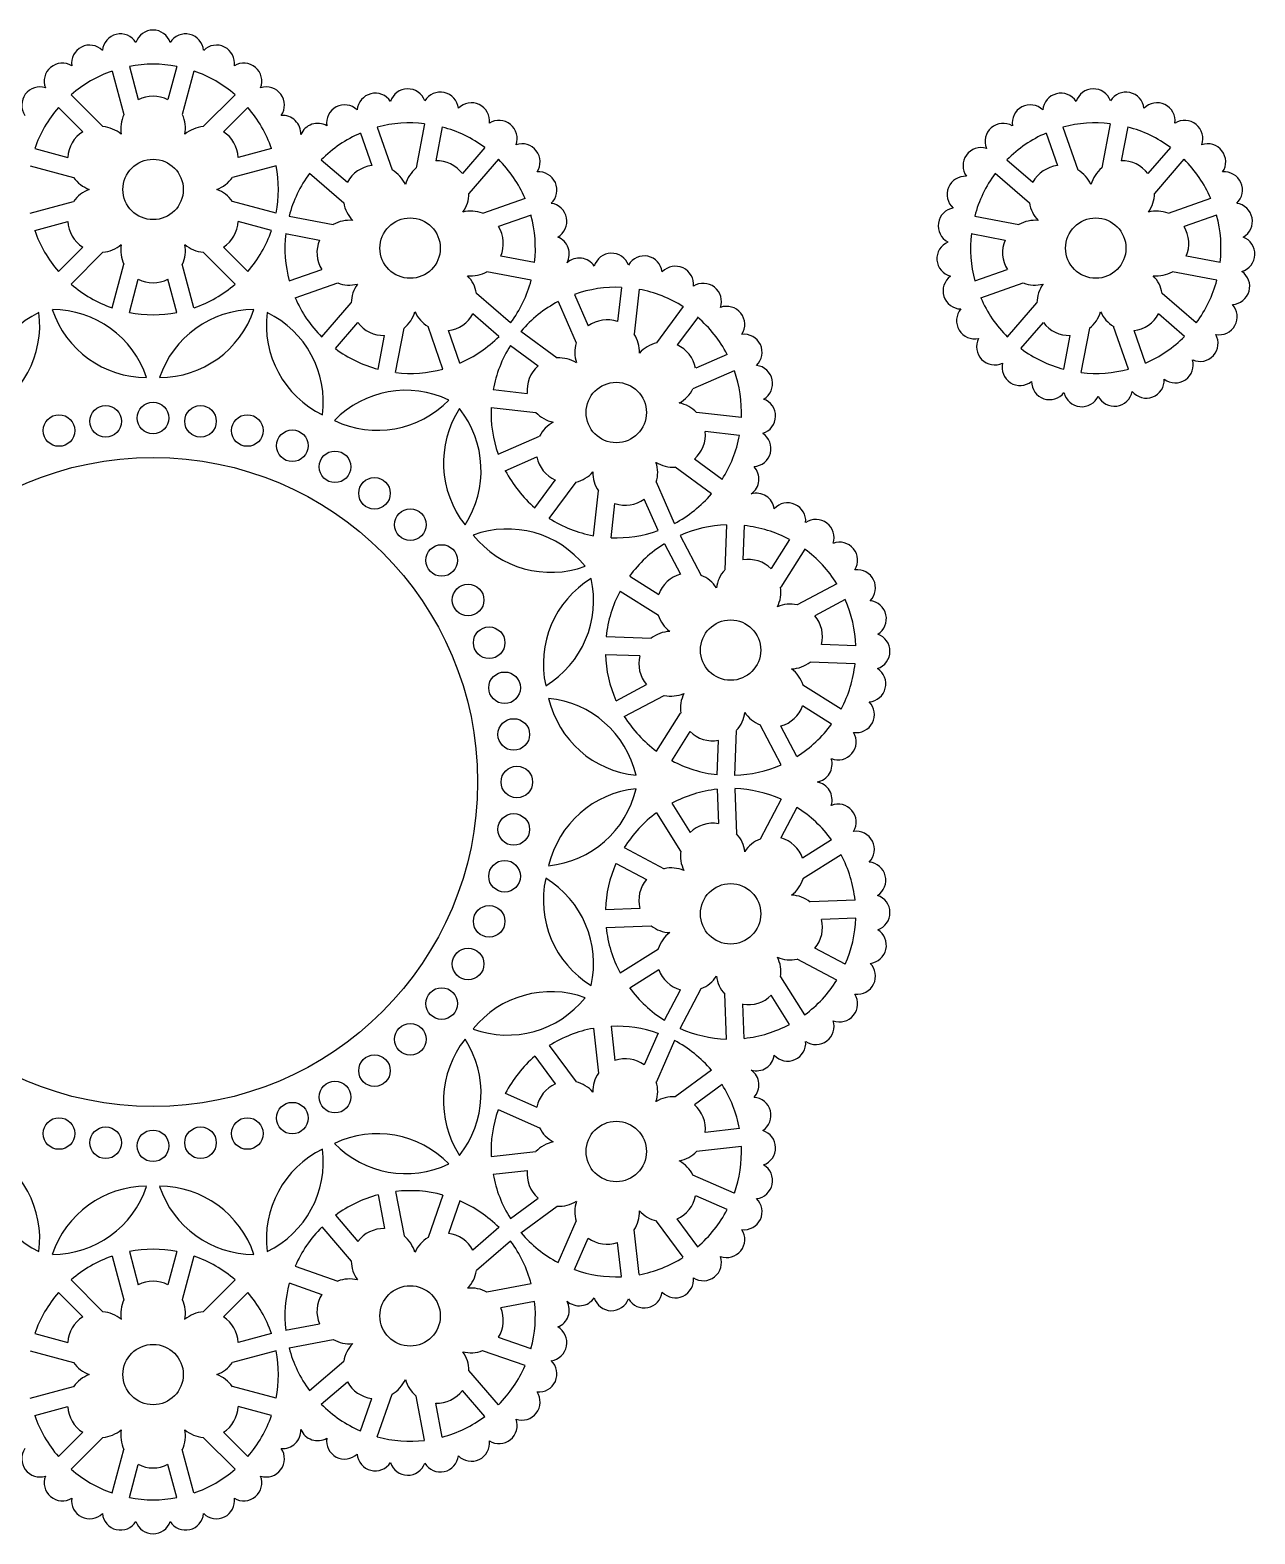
# Model space of a CAD drawing. Extents: x -256 to 210, y -63 to 251.
# Drawn here: x -199.8 to -87.5, y -22.9 to 115 of the extents above; entities that cross this region are included whole.
import ezdxf

# ---------------------------------------------------------------- set-up
doc = ezdxf.new("R2010")
doc.units = 0
doc.layers.get('0').update_dxf_attribs({"linetype": 'CONTINUOUS'})

msp = doc.modelspace()

# ---------------------------------------------------------------- linework, layer by layer
for p, q in [((-192.32, 111.25), (-191.25, 107.26)), ((-190.74, 111.68), (-189.92, 108.63)), ((-186.39, 111.68), (-187.2, 108.63)), ((-184.81, 111.25), (-185.88, 107.26)), ((-196.09, 109.08), (-193.16, 106.15)), ((-181.04, 109.08), (-183.96, 106.15)), ((-197.25, 107.92), (-195.02, 105.69)), ((-179.88, 107.92), (-182.11, 105.69)), ((-163.65, 106.42), (-164.42, 102.36)), ((-100.76, 106.42), (-101.53, 102.36)), ((-169.54, 105.56), (-168.5, 102.58)), ((-167.99, 106.1), (-166.63, 102.19)), ((-162.05, 106.12), (-162.63, 103.02)), ((-106.64, 105.56), (-105.6, 102.58)), ((-105.1, 106.1), (-103.73, 102.19)), ((-99.15, 106.12), (-99.74, 103.02)), ((-199.42, 104.15), (-196.38, 103.33)), ((-177.7, 104.15), (-180.75, 103.33)), ((-158.13, 104.23), (-160.18, 101.84)), ((-95.23, 104.23), (-97.29, 101.84)), ((-199.85, 102.57), (-195.85, 101.5)), ((-177.28, 102.57), (-181.28, 101.5)), ((-173.13, 103.11), (-170.74, 101.05)), ((-156.88, 103.16), (-159.58, 100.03)), ((-110.24, 103.11), (-107.85, 101.05)), ((-93.99, 103.16), (-96.69, 100.03)), ((-174.2, 101.87), (-171.07, 99.17)), ((-111.31, 101.87), (-108.17, 99.17)), ((-154.43, 99.57), (-158.34, 98.2)), ((-91.54, 99.57), (-95.44, 98.2)), ((-199.85, 98.22), (-195.85, 99.29)), ((-177.28, 98.22), (-181.28, 99.29)), ((-176.09, 97.95), (-172.03, 97.18)), ((-153.89, 98.02), (-156.87, 96.98)), ((-113.19, 97.95), (-109.13, 97.18)), ((-91, 98.02), (-93.97, 96.98)), ((-199.42, 96.63), (-196.38, 97.45)), ((-177.7, 96.63), (-180.75, 97.45)), ((-176.4, 96.34), (-173.3, 95.75)), ((-113.5, 96.34), (-110.4, 95.75)), ((-197.25, 92.87), (-195.02, 95.1)), ((-196.09, 91.71), (-193.16, 94.63)), ((-181.04, 91.71), (-183.96, 94.63)), ((-179.88, 92.87), (-182.11, 95.1)), ((-153.57, 93.68), (-156.67, 94.27)), ((-90.67, 93.68), (-93.77, 94.27)), ((-192.32, 89.53), (-191.25, 93.53)), ((-184.81, 89.53), (-185.88, 93.53)), ((-176.07, 92), (-173.09, 93.04)), ((-153.87, 92.07), (-157.94, 92.84)), ((-113.17, 92), (-110.2, 93.04)), ((-90.98, 92.07), (-95.04, 92.84)), ((-190.74, 89.11), (-189.92, 92.16)), ((-186.39, 89.11), (-187.2, 92.16)), ((-175.53, 90.45), (-171.62, 91.82)), ((-145.6, 91.41), (-145.95, 88.28)), ((-143.97, 91.23), (-144.44, 87.12)), ((-112.63, 90.45), (-108.73, 91.82)), ((-173.08, 86.86), (-170.38, 89.99)), ((-155.76, 88.15), (-158.89, 90.85)), ((-151.4, 90.11), (-149.75, 86.32)), ((-149.9, 90.76), (-148.64, 87.87)), ((-110.18, 86.86), (-107.48, 89.99)), ((-92.86, 88.15), (-96, 90.85)), ((-156.83, 86.91), (-159.22, 88.97)), ((-139.92, 89.64), (-142.38, 86.31)), ((-138.6, 88.66), (-140.48, 86.13)), ((-93.93, 86.91), (-96.32, 88.97)), ((-171.84, 85.79), (-169.78, 88.18)), ((-167.92, 83.9), (-167.33, 87)), ((-166.31, 83.6), (-165.54, 87.66)), ((-161.97, 83.92), (-163.33, 87.82)), ((-160.42, 84.46), (-161.46, 87.44)), ((-154.81, 87.39), (-151.48, 84.94)), ((-108.94, 85.79), (-106.88, 88.18)), ((-105.02, 83.9), (-104.43, 87)), ((-103.41, 83.6), (-102.64, 87.66)), ((-99.07, 83.92), (-100.44, 87.82)), ((-97.53, 84.46), (-98.57, 87.44)), ((-155.78, 86.08), (-153.24, 84.2)), ((-135.89, 85.26), (-138.78, 84)), ((-135.24, 83.76), (-139.03, 82.11)), ((-157.37, 82.03), (-154.23, 81.67)), ((-157.55, 80.4), (-153.44, 79.93)), ((-134.59, 79.46), (-138.7, 79.92)), ((-156.9, 76.1), (-153.11, 77.75)), ((-134.77, 77.83), (-137.91, 78.18)), ((-156.25, 74.59), (-153.36, 75.86)), ((-137.33, 72.46), (-140.66, 74.92)), ((-136.36, 73.78), (-138.9, 75.65)), ((-153.54, 71.19), (-151.66, 73.73)), ((-152.22, 70.22), (-149.76, 73.55)), ((-140.74, 69.75), (-142.39, 73.54)), ((-148.17, 68.63), (-147.7, 72.74)), ((-142.24, 69.1), (-143.5, 71.99)), ((-146.54, 68.45), (-146.19, 71.58)), ((-135.96, 69.62), (-136.12, 65.49)), ((-134.33, 69.56), (-134.45, 66.41)), ((-141.65, 67.89), (-140.18, 65.1)), ((-140.21, 68.65), (-138.27, 64.99)), ((-130.17, 68.28), (-131.85, 65.61)), ((-128.78, 67.41), (-130.98, 63.9)), ((-144.84, 64.93), (-142.17, 63.25)), ((-145.72, 63.54), (-142.21, 61.34)), ((-125.82, 64.22), (-129.48, 62.28)), ((-125.06, 62.77), (-127.85, 61.29)), ((-147, 59.38), (-142.86, 59.23)), ((-124.09, 58.53), (-127.24, 58.64)), ((-147.06, 57.75), (-143.91, 57.63)), ((-124.15, 56.89), (-128.29, 57.04)), ((-146.09, 53.5), (-143.3, 54.98)), ((-145.33, 52.06), (-141.67, 53.99)), ((-125.43, 52.73), (-128.94, 54.93)), ((-126.31, 51.34), (-128.98, 53.02)), ((-142.37, 48.87), (-140.17, 52.37)), ((-130.94, 47.62), (-132.88, 51.28)), ((-129.5, 48.38), (-130.97, 51.17)), ((-140.98, 47.99), (-139.3, 50.67)), ((-136.82, 46.71), (-136.7, 49.86)), ((-135.19, 46.65), (-135.03, 50.78)), ((-136.82, 45.37), (-136.7, 42.22)), ((-135.19, 45.43), (-135.03, 41.3)), ((-130.94, 44.46), (-132.88, 40.81)), ((-142.37, 43.22), (-140.17, 39.71)), ((-140.98, 44.09), (-139.3, 41.42)), ((-129.5, 43.7), (-130.97, 40.91)), ((-145.33, 40.03), (-141.67, 38.09)), ((-126.31, 40.74), (-128.98, 39.06)), ((-125.43, 39.35), (-128.94, 37.15)), ((-146.09, 38.58), (-143.3, 37.11)), ((-124.15, 35.19), (-128.29, 35.04)), ((-147.06, 34.34), (-143.91, 34.46)), ((-124.09, 33.56), (-127.24, 33.44)), ((-147, 32.7), (-142.86, 32.86)), ((-145.72, 28.54), (-142.21, 30.74)), ((-125.06, 29.32), (-127.85, 30.79)), ((-125.82, 27.87), (-129.48, 29.8)), ((-144.84, 27.16), (-142.17, 28.83)), ((-128.78, 24.68), (-130.98, 28.18)), ((-141.65, 24.2), (-140.18, 26.99)), ((-140.21, 23.43), (-138.27, 27.09)), ((-135.96, 22.46), (-136.12, 26.6)), ((-130.17, 23.81), (-131.85, 26.48)), ((-134.33, 22.52), (-134.45, 25.68)), ((-148.17, 23.45), (-147.7, 19.34)), ((-146.54, 23.64), (-146.19, 20.5)), ((-142.24, 22.99), (-143.5, 20.1)), ((-140.74, 22.33), (-142.39, 18.54)), ((-153.54, 20.89), (-151.66, 18.35)), ((-152.22, 21.86), (-149.76, 18.53)), ((-137.33, 19.62), (-140.66, 17.16)), ((-136.36, 18.3), (-138.9, 16.43)), ((-156.25, 17.49), (-153.36, 16.23)), ((-156.9, 15.99), (-153.11, 14.33)), ((-134.77, 14.25), (-137.91, 13.9)), ((-134.59, 12.62), (-138.7, 12.16)), ((-157.55, 11.69), (-153.44, 12.15)), ((-157.37, 10.06), (-154.23, 10.41)), ((-135.24, 8.32), (-139.03, 9.98)), ((-166.31, 8.49), (-165.54, 4.42)), ((-167.92, 8.18), (-167.33, 5.08)), ((-161.97, 8.16), (-163.33, 4.26)), ((-160.42, 7.62), (-161.46, 4.64)), ((-155.78, 6.01), (-153.24, 7.88)), ((-154.81, 4.69), (-151.48, 7.15)), ((-135.89, 6.82), (-138.78, 8.08)), ((-171.84, 6.3), (-169.78, 3.9)), ((-151.4, 1.98), (-149.75, 5.77)), ((-139.92, 2.45), (-142.38, 5.77)), ((-138.6, 3.42), (-140.48, 5.96)), ((-173.08, 5.23), (-170.38, 2.09)), ((-156.83, 5.17), (-159.22, 3.11)), ((-149.9, 1.32), (-148.64, 4.21)), ((-143.97, 0.86), (-144.44, 4.97)), ((-190.74, 2.97), (-189.92, -0.07)), ((-186.39, 2.97), (-187.2, -0.07)), ((-155.76, 3.93), (-158.89, 1.23)), ((-145.6, 0.67), (-145.95, 3.81)), ((-192.32, 2.55), (-191.25, -1.45)), ((-184.81, 2.55), (-185.88, -1.45)), ((-175.53, 1.63), (-171.62, 0.27)), ((-196.09, 0.37), (-193.16, -2.55)), ((-181.04, 0.37), (-183.96, -2.55)), ((-176.07, 0.09), (-173.09, -0.96)), ((-153.87, 0.01), (-157.94, -0.76)), ((-197.25, -0.78), (-195.02, -3.01)), ((-179.88, -0.78), (-182.11, -3.01)), ((-153.57, -1.6), (-156.67, -2.19)), ((-176.4, -4.25), (-173.3, -3.67)), ((-199.42, -4.55), (-196.38, -5.37)), ((-177.7, -4.55), (-180.75, -5.37)), ((-176.09, -5.86), (-172.03, -5.09)), ((-153.89, -5.94), (-156.87, -4.9)), ((-199.85, -6.13), (-195.85, -7.2)), ((-177.28, -6.13), (-181.28, -7.2)), ((-154.43, -7.49), (-158.34, -6.12)), ((-174.2, -9.78), (-171.07, -7.08)), ((-156.88, -11.08), (-159.58, -7.94)), ((-199.85, -10.48), (-195.85, -9.41)), ((-177.28, -10.48), (-181.28, -9.41)), ((-173.13, -11.02), (-170.74, -8.97)), ((-169.54, -13.47), (-168.5, -10.5)), ((-167.99, -14.02), (-166.63, -10.11)), ((-163.65, -14.34), (-164.42, -10.28)), ((-162.05, -14.04), (-162.63, -10.94)), ((-158.13, -12.15), (-160.18, -9.76)), ((-199.42, -12.07), (-196.38, -11.25)), ((-177.7, -12.07), (-180.75, -11.25)), ((-197.25, -15.83), (-195.02, -13.6)), ((-179.88, -15.83), (-182.11, -13.6)), ((-196.09, -16.99), (-193.16, -14.07)), ((-192.32, -19.17), (-191.25, -15.17)), ((-184.81, -19.17), (-185.88, -15.17)), ((-181.04, -16.99), (-183.96, -14.07)), ((-190.74, -19.59), (-189.92, -16.55)), ((-186.39, -19.59), (-187.2, -16.55))]:
    msp.add_line(p, q)
for centre, radius in [((-188.56, 100.39), 2.77), ((-164.98, 95.01), 2.77), ((-102.08, 95.01), 2.77), ((-146.07, 79.93), 2.77), ((-192.92, 79.13), 1.45), ((-188.56, 79.42), 1.45), ((-184.21, 79.13), 1.45), ((-197.2, 78.28), 1.45), ((-179.92, 78.28), 1.45), ((-175.79, 76.88), 1.45), ((-171.88, 74.95), 1.45), ((-188.56, 46.04), 29.77), ((-168.25, 72.52), 1.45), ((-164.96, 69.64), 1.45), ((-162.08, 66.36), 1.45), ((-159.66, 62.73), 1.45), ((-135.58, 58.14), 2.77), ((-157.73, 58.81), 1.45), ((-156.32, 54.68), 1.45), ((-155.47, 50.4), 1.45), ((-155.19, 46.04), 1.45), ((-155.47, 41.69), 1.45), ((-156.32, 37.4), 1.45), ((-135.58, 33.95), 2.77), ((-157.73, 33.27), 1.45), ((-159.66, 29.35), 1.45), ((-162.08, 25.72), 1.45), ((-164.96, 22.44), 1.45), ((-168.25, 19.56), 1.45), ((-171.88, 17.14), 1.45), ((-175.79, 15.21), 1.45), ((-197.2, 13.8), 1.45), ((-179.92, 13.8), 1.45), ((-192.92, 12.95), 1.45), ((-188.56, 12.67), 1.45), ((-184.21, 12.95), 1.45), ((-146.07, 12.15), 2.77), ((-164.98, -2.93), 2.77), ((-188.56, -8.31), 2.77)]:
    msp.add_circle(centre, radius)
for centre, radius, start, end in [((-191.55, 113), 1.66, 31.9531, 174.7136), ((-188.56, 113.35), 1.66, 18.6197, 161.3803), ((-185.58, 113), 1.66, 5.2864, 148.0469), ((-194.38, 111.97), 1.66, 45.2864, 188.0469), ((-182.75, 111.97), 1.66, 351.9531, 134.7136), ((-196.89, 110.32), 1.66, 58.6197, 201.3803), ((-188.56, 100.39), 11.49, 79.087, 100.913), ((-180.24, 110.32), 1.66, 338.6197, 121.3803), ((-188.56, 100.39), 11.49, 109.087, 130.913), ((-188.56, 100.39), 11.49, 49.087, 70.913), ((-198.95, 108.13), 1.66, 71.9531, 214.7136), ((-178.17, 108.13), 1.66, 325.2864, 108.0469), ((-168.18, 107.56), 1.66, 32.9054, 175.666), ((-165.2, 107.96), 1.66, 19.5721, 162.3327), ((-162.2, 107.66), 1.66, 6.2388, 148.9993), ((-105.28, 107.56), 1.66, 32.9054, 175.666), ((-102.3, 107.96), 1.66, 19.5721, 162.3327), ((-99.31, 107.66), 1.66, 6.2388, 148.9993), ((-188.56, 100.39), 11.49, 139.087, 160.913), ((-188.56, 105.98), 2.97, 62.7932, 117.2068), ((-188.56, 100.39), 11.49, 19.087, 40.913), ((-170.99, 106.49), 1.66, 46.2388, 188.9993), ((-159.36, 106.68), 1.66, 352.9054, 135.666), ((-108.09, 106.49), 1.66, 46.2388, 188.9993), ((-96.46, 106.68), 1.66, 352.9054, 135.666), ((-188.56, 105.98), 2.97, 154.6856, 190.1797), ((-188.56, 105.98), 2.97, 349.8203, 25.3144), ((-176.67, 105.52), 1.66, 356.7863, 94.7136), ((-173.47, 104.79), 1.66, 59.5721, 157.4994), ((-164.98, 95.01), 11.49, 83.3728, 105.1987), ((-156.82, 105.07), 1.66, 339.5721, 122.3327), ((-110.58, 104.79), 1.66, 59.5721, 202.3327), ((-102.08, 95.01), 11.49, 83.3728, 105.1987), ((-93.92, 105.07), 1.66, 339.5721, 122.3327), ((-193.41, 103.19), 2.97, 122.7932, 177.2068), ((-193.41, 103.19), 2.97, 49.8203, 85.3144), ((-183.72, 103.19), 2.97, 94.6856, 130.1797), ((-183.72, 103.19), 2.97, 2.7932, 57.2068), ((-164.98, 95.01), 11.49, 113.3728, 135.1987), ((-164.98, 95.01), 11.49, 53.3728, 75.1987), ((-102.08, 95.01), 11.49, 113.3728, 135.1987), ((-102.08, 95.01), 11.49, 53.3728, 75.1987), ((-154.72, 102.92), 1.66, 326.2388, 108.9993), ((-112.6, 102.57), 1.66, 72.9054, 215.666), ((-91.82, 102.92), 1.66, 326.2388, 108.9993), ((-188.56, 100.39), 11.49, 349.087, 10.913), ((-168.13, 99.63), 2.97, 97.0789, 151.4925), ((-168.13, 99.63), 2.97, 24.1061, 59.6001), ((-162.55, 100.05), 2.97, 128.9713, 164.4654), ((-162.55, 100.05), 2.97, 37.0789, 91.4925), ((-164.98, 95.01), 11.49, 23.3728, 45.1987), ((-105.24, 99.63), 2.97, 97.0789, 151.4925), ((-105.24, 99.63), 2.97, 24.1061, 59.6001), ((-99.66, 100.05), 2.97, 128.9713, 164.4654), ((-99.66, 100.05), 2.97, 37.0789, 91.4925), ((-102.08, 95.01), 11.49, 23.3728, 45.1987), ((-193.41, 103.19), 2.97, 214.6856, 250.1797), ((-183.72, 103.19), 2.97, 289.8203, 325.3144), ((-164.98, 95.01), 11.49, 143.3728, 165.1987), ((-153.17, 100.34), 1.66, 312.9054, 95.666), ((-114.06, 99.94), 1.66, 86.2388, 228.9993), ((-102.08, 95.01), 11.49, 143.3728, 165.1987), ((-90.28, 100.34), 1.66, 312.9054, 95.666), ((-193.41, 97.6), 2.97, 109.8203, 145.3144), ((-183.72, 97.6), 2.97, 34.6856, 70.1797), ((-162.55, 100.05), 2.97, 324.1061, 359.6001), ((-99.66, 100.05), 2.97, 324.1061, 359.6001), ((-168.13, 99.63), 2.97, 188.9713, 224.4654), ((-159.4, 95.43), 2.97, 68.9713, 104.4654), ((-164.98, 95.01), 11.49, 353.3728, 15.1987), ((-152.26, 97.47), 1.66, 299.5721, 82.3327), ((-114.88, 97.05), 1.66, 99.5721, 242.3327), ((-105.24, 99.63), 2.97, 188.9713, 224.4654), ((-96.51, 95.43), 2.97, 68.9713, 104.4654), ((-102.08, 95.01), 11.49, 353.3728, 15.1987), ((-89.37, 97.47), 1.66, 299.5721, 82.3327), ((-188.56, 100.39), 11.49, 199.087, 220.913), ((-193.41, 97.6), 2.97, 182.7932, 237.2068), ((-183.72, 97.6), 2.97, 302.7932, 357.2068), ((-188.56, 100.39), 11.49, 319.087, 340.913), ((-170.56, 94.59), 2.97, 84.1061, 119.6001), ((-159.4, 95.43), 2.97, 337.0789, 31.4925), ((-107.66, 94.59), 2.97, 84.1061, 119.6001), ((-96.51, 95.43), 2.97, 337.0789, 31.4925), ((-193.41, 97.6), 2.97, 274.6856, 310.1797), ((-188.56, 94.8), 2.97, 169.8203, 205.3144), ((-188.56, 94.8), 2.97, 334.6856, 10.1797), ((-183.72, 97.6), 2.97, 229.8203, 265.3144), ((-164.98, 95.01), 11.49, 173.3728, 195.1987), ((-170.56, 94.59), 2.97, 157.0789, 211.4925), ((-152.04, 94.47), 1.66, 331.072, 68.9993), ((-115, 94.04), 1.66, 112.9054, 255.666), ((-102.08, 95.01), 11.49, 173.3728, 195.1987), ((-107.66, 94.59), 2.97, 157.0789, 211.4925), ((-89.14, 94.47), 1.66, 286.2388, 68.9993), ((-149.47, 92.43), 1.66, 33.8578, 131.7852), ((-146.5, 92.88), 1.66, 20.5245, 163.285), ((-143.5, 92.63), 1.66, 7.1912, 149.9517), ((-159.4, 95.43), 2.97, 264.1061, 299.6001), ((-161.83, 90.39), 2.97, 8.9713, 44.4654), ((-140.64, 91.69), 1.66, 353.8578, 136.6184), ((-114.43, 91.09), 1.66, 126.2388, 268.9993), ((-96.51, 95.43), 2.97, 264.1061, 299.6001), ((-98.93, 90.39), 2.97, 8.9713, 44.4654), ((-89.62, 91.5), 1.66, 272.9054, 55.666), ((-188.56, 100.39), 11.49, 229.087, 250.913), ((-188.56, 94.8), 2.97, 242.7932, 297.2068), ((-188.56, 100.39), 11.49, 289.087, 310.913), ((-170.56, 94.59), 2.97, 248.9713, 284.4654), ((-167.41, 89.97), 2.97, 144.1061, 179.6001), ((-164.98, 95.01), 11.49, 323.3728, 345.1987), ((-146.07, 79.93), 11.49, 87.6585, 109.4844), ((-146.07, 79.93), 11.49, 57.6585, 79.4844), ((-138.08, 90.12), 1.66, 340.5245, 123.285), ((-107.66, 94.59), 2.97, 248.9713, 284.4654), ((-104.51, 89.97), 2.97, 144.1061, 179.6001), ((-102.08, 95.01), 11.49, 323.3728, 345.1987), ((-164.98, 95.01), 11.49, 203.3728, 225.1987), ((-146.07, 79.93), 11.49, 117.6585, 139.4844), ((-135.94, 88.01), 1.66, 327.1912, 109.9517), ((-102.08, 95.01), 11.49, 203.3728, 225.1987), ((-90.76, 88.72), 1.66, 259.5721, 42.3327), ((-195.03, 80.86), 9.16, 115.9445, 187.1813), ((-208.12, 87.95), 9.16, 295.9445, 7.1813), ((-189.13, 92.29), 9.16, 198.533, 269.7698), ((-197.84, 80.22), 9.16, 18.533, 89.7698), ((-188.56, 100.39), 11.49, 259.087, 280.913), ((-188, 92.29), 9.16, 270.2302, 341.467), ((-179.28, 80.22), 9.16, 90.2302, 161.467), ((-169.01, 87.95), 9.16, 172.8187, 244.0555), ((-182.1, 80.86), 9.16, 352.8187, 64.0555), ((-167.41, 89.97), 2.97, 308.9713, 344.4654), ((-161.83, 90.39), 2.97, 204.1061, 239.6001), ((-161.83, 90.39), 2.97, 277.0789, 331.4925), ((-146.9, 85.46), 2.97, 71.3646, 125.7782), ((-146.07, 79.93), 11.49, 27.6585, 49.4844), ((-113.19, 88.35), 1.66, 139.5721, 282.3327), ((-104.51, 89.97), 2.97, 308.9713, 344.4654), ((-98.93, 90.39), 2.97, 204.1061, 239.6001), ((-98.93, 90.39), 2.97, 277.0789, 331.4925), ((-167.41, 89.97), 2.97, 217.0789, 271.4925), ((-164.98, 95.01), 11.49, 293.3728, 315.1987), ((-146.9, 85.46), 2.97, 358.3918, 33.8858), ((-134.35, 85.45), 1.66, 313.8578, 96.6184), ((-104.51, 89.97), 2.97, 217.0789, 271.4925), ((-102.08, 95.01), 11.49, 293.3728, 315.1987), ((-92.52, 86.28), 1.66, 246.2388, 28.9993), ((-164.98, 95.01), 11.49, 233.3728, 255.1987), ((-146.07, 79.93), 11.49, 147.6585, 169.4844), ((-146.9, 85.46), 2.97, 163.2571, 198.7511), ((-141.7, 83.42), 2.97, 103.2571, 138.7511), ((-141.7, 83.42), 2.97, 11.3646, 65.7782), ((-111.36, 85.96), 1.66, 152.9054, 295.666), ((-102.08, 95.01), 11.49, 233.3728, 255.1987), ((-151.28, 81.97), 2.97, 131.3646, 185.7782), ((-151.28, 81.97), 2.97, 58.3918, 93.8858), ((-133.39, 82.6), 1.66, 300.5245, 83.285), ((-109.02, 84.07), 1.66, 166.2388, 308.9993), ((-94.79, 84.31), 1.66, 232.9054, 15.666), ((-164.98, 95.01), 11.49, 263.3728, 285.1987), ((-146.07, 79.93), 11.49, 357.6585, 19.4844), ((-106.31, 82.77), 1.66, 179.5721, 322.3327), ((-102.08, 95.01), 11.49, 263.3728, 285.1987), ((-97.45, 82.91), 1.66, 219.5721, 2.3327), ((-165.37, 72.81), 9.16, 64.5159, 135.7528), ((-141.7, 83.42), 2.97, 298.3918, 333.8858), ((-103.37, 82.12), 1.66, 192.9054, 335.666), ((-100.37, 82.17), 1.66, 206.2388, 348.9993), ((-167.99, 87.46), 9.16, 244.5159, 315.7528), ((-152.76, 75.31), 9.16, 147.1044, 218.3412), ((-167.63, 74.61), 9.16, 327.1044, 38.3412), ((-146.07, 79.93), 11.49, 177.6585, 199.4844), ((-140.86, 77.89), 2.97, 43.2571, 78.7511), ((-133.12, 79.61), 1.66, 287.1912, 69.9517), ((-151.28, 81.97), 2.97, 223.2571, 258.7511), ((-150.44, 76.44), 2.97, 118.3918, 153.8858), ((-140.86, 77.89), 2.97, 311.3646, 5.7782), ((-146.07, 79.93), 11.49, 327.6585, 349.4844), ((-133.54, 76.63), 1.66, 273.8578, 56.6184), ((-146.07, 79.93), 11.49, 207.6585, 229.4844), ((-150.44, 76.44), 2.97, 191.3646, 245.7782), ((-145.24, 74.4), 2.97, 343.2571, 18.7511), ((-140.86, 77.89), 2.97, 238.3918, 273.8858), ((-134.64, 73.83), 1.66, 305.3577, 43.285), ((-150.44, 76.44), 2.97, 283.2571, 318.7511), ((-145.24, 74.4), 2.97, 178.3918, 213.8858), ((-145.24, 74.4), 2.97, 251.3646, 305.7782), ((-146.07, 79.93), 11.49, 297.6585, 319.4844), ((-133.22, 70.87), 1.66, 8.1435, 106.0709), ((-130.35, 69.99), 1.66, 354.8102, 137.5707), ((-156.06, 60.09), 9.16, 38.8017, 110.0385), ((-146.07, 79.93), 11.49, 237.6585, 259.4844), ((-146.07, 79.93), 11.49, 267.6585, 289.4844), ((-135.58, 58.14), 11.49, 91.9442, 113.7701), ((-135.58, 58.14), 11.49, 61.9442, 83.7701), ((-127.75, 68.46), 1.66, 341.4769, 124.2374), ((-152.06, 74.43), 9.16, 218.8017, 290.0385), ((-135.58, 58.14), 11.49, 121.9442, 143.7701), ((-125.58, 66.38), 1.66, 328.1435, 110.9041), ((-133.93, 63.48), 2.97, 45.6503, 100.0639), ((-135.58, 58.14), 11.49, 31.9442, 53.7701), ((-139.38, 62.24), 2.97, 105.6503, 160.0639), ((-139.38, 62.24), 2.97, 32.6775, 68.1715), ((-133.93, 63.48), 2.97, 137.5428, 173.0368), ((-123.95, 63.85), 1.66, 314.8102, 97.5707), ((-143.6, 56.88), 9.16, 121.3901, 192.6269), ((-157.31, 62.69), 9.16, 301.3901, 12.6269), ((-135.58, 58.14), 11.49, 151.9442, 173.7701), ((-133.93, 63.48), 2.97, 332.6775, 8.1715), ((-130.12, 59.38), 2.97, 77.5428, 113.0368), ((-135.58, 58.14), 11.49, 1.9442, 23.7701), ((-122.95, 61.02), 1.66, 301.4769, 84.2374), ((-139.38, 62.24), 2.97, 197.5428, 233.0368), ((-130.12, 59.38), 2.97, 345.6503, 40.0639), ((-141.03, 56.89), 2.97, 92.6775, 128.1715), ((-122.62, 58.03), 1.66, 288.1435, 70.9041), ((-135.58, 58.14), 11.49, 181.9442, 203.7701), ((-141.03, 56.89), 2.97, 165.6503, 220.0639), ((-130.12, 59.38), 2.97, 272.6775, 308.1715), ((-135.58, 58.14), 11.49, 331.9442, 353.7701), ((-131.77, 54.04), 2.97, 17.5428, 53.0368), ((-123, 55.04), 1.66, 274.8102, 57.5707), ((-141.03, 56.89), 2.97, 257.5428, 293.0368), ((-137.22, 52.79), 2.97, 152.6775, 188.1715), ((-153.18, 44.6), 9.16, 13.0874, 84.3242), ((-143.35, 55.78), 9.16, 193.0874, 264.3242), ((-137.22, 52.79), 2.97, 317.5428, 353.0368), ((-131.77, 54.04), 2.97, 212.6775, 248.1715), ((-131.77, 54.04), 2.97, 285.6503, 340.0639), ((-124.05, 52.23), 1.66, 261.4769, 44.2374), ((-135.58, 58.14), 11.49, 211.9442, 233.7701), ((-135.58, 58.14), 11.49, 301.9442, 323.7701), ((-137.22, 52.79), 2.97, 225.6503, 280.0639), ((-125.72, 49.73), 1.66, 248.1435, 30.9041), ((-135.58, 58.14), 11.49, 241.9442, 263.7701), ((-135.58, 58.14), 11.49, 271.9442, 293.7701), ((-127.93, 47.68), 1.66, 279.6434, 17.5707), ((-127.93, 44.4), 1.66, 342.4293, 80.3566), ((-143.35, 36.3), 9.16, 95.6758, 166.9126), ((-153.18, 47.48), 9.16, 275.6758, 346.9126), ((-135.58, 33.95), 11.49, 96.2299, 118.0558), ((-135.58, 33.95), 11.49, 66.2299, 88.0558), ((-135.58, 33.95), 11.49, 126.2299, 148.0558), ((-135.58, 33.95), 11.49, 36.2299, 58.0558), ((-125.72, 42.36), 1.66, 329.0959, 111.8565), ((-137.22, 39.29), 2.97, 79.9361, 134.3497), ((-124.05, 39.86), 1.66, 315.7626, 98.5231), ((-137.22, 39.29), 2.97, 6.9632, 42.4572), ((-131.77, 38.05), 2.97, 111.8285, 147.3225), ((-131.77, 38.05), 2.97, 19.9361, 74.3497), ((-137.22, 39.29), 2.97, 171.8285, 207.3225), ((-135.58, 33.95), 11.49, 6.2299, 28.0558), ((-123, 37.04), 1.66, 302.4293, 85.1898), ((-135.58, 33.95), 11.49, 156.2299, 178.0558), ((-141.03, 35.19), 2.97, 66.9632, 102.4572), ((-143.6, 35.2), 9.16, 167.3731, 238.6099), ((-157.31, 29.39), 9.16, 347.3731, 58.6099), ((-141.03, 35.19), 2.97, 139.9361, 194.3497), ((-131.77, 38.05), 2.97, 306.9632, 342.4572), ((-130.12, 32.7), 2.97, 51.8285, 87.3225), ((-122.62, 34.06), 1.66, 289.0959, 71.8565), ((-130.12, 32.7), 2.97, 319.9361, 14.3497), ((-135.58, 33.95), 11.49, 336.2299, 358.0558), ((-135.58, 33.95), 11.49, 186.2299, 208.0558), ((-141.03, 35.19), 2.97, 231.8285, 267.3225), ((-139.38, 29.85), 2.97, 126.9632, 162.4572), ((-122.95, 31.06), 1.66, 275.7626, 58.5231), ((-133.93, 28.6), 2.97, 351.8285, 27.3225), ((-130.12, 32.7), 2.97, 246.9632, 282.4572), ((-123.95, 28.23), 1.66, 262.4293, 45.1898), ((-139.38, 29.85), 2.97, 199.9361, 254.3497), ((-139.38, 29.85), 2.97, 291.8285, 327.3225), ((-133.93, 28.6), 2.97, 186.9632, 222.4572), ((-135.58, 33.95), 11.49, 306.2299, 328.0558), ((-152.06, 17.65), 9.16, 69.9615, 141.1983), ((-156.06, 31.99), 9.16, 249.9615, 321.1983), ((-135.58, 33.95), 11.49, 216.2299, 238.0558), ((-133.93, 28.6), 2.97, 259.9361, 314.3497), ((-125.58, 25.7), 1.66, 249.0959, 31.8565), ((-146.07, 12.15), 11.49, 100.5156, 122.3415), ((-146.07, 12.15), 11.49, 70.5156, 92.3415), ((-135.58, 33.95), 11.49, 276.2299, 298.0558), ((-127.75, 23.62), 1.66, 235.7626, 18.5231), ((-152.76, 16.77), 9.16, 141.6588, 212.8956), ((-167.63, 17.48), 9.16, 321.6588, 32.8956), ((-146.07, 12.15), 11.49, 40.5156, 62.3415), ((-135.58, 33.95), 11.49, 246.2299, 268.0558), ((-130.35, 22.1), 1.66, 222.4293, 5.1898), ((-146.07, 12.15), 11.49, 130.5156, 152.3415), ((-133.22, 21.21), 1.66, 253.9291, 351.8565), ((-145.24, 17.68), 2.97, 146.1142, 181.6082), ((-145.24, 17.68), 2.97, 54.2218, 108.6354), ((-134.64, 18.25), 1.66, 316.715, 54.6423), ((-150.44, 15.64), 2.97, 114.2218, 168.6354), ((-150.44, 15.64), 2.97, 41.2489, 76.7429), ((-145.24, 17.68), 2.97, 341.2489, 16.7429), ((-146.07, 12.15), 11.49, 10.5156, 32.3415), ((-140.86, 14.2), 2.97, 86.1142, 121.6082), ((-133.54, 15.46), 1.66, 303.3816, 86.1422), ((-146.07, 12.15), 11.49, 160.5156, 182.3415), ((-140.86, 14.2), 2.97, 354.2218, 48.6354), ((-150.44, 15.64), 2.97, 206.1142, 241.6082), ((-133.12, 12.48), 1.66, 290.0483, 72.8088), ((-167.99, 4.62), 9.16, 44.2472, 115.4841), ((-165.37, 19.28), 9.16, 224.2472, 295.4841), ((-151.28, 10.11), 2.97, 101.2489, 136.7429), ((-146.07, 12.15), 11.49, 340.5156, 2.3415), ((-195.03, 11.22), 9.16, 172.8187, 244.0555), ((-208.12, 4.13), 9.16, 352.8187, 64.0555), ((-169.01, 4.13), 9.16, 115.9445, 187.1813), ((-182.1, 11.22), 9.16, 295.9445, 7.1813), ((-140.86, 14.2), 2.97, 281.2489, 316.7429), ((-141.7, 8.67), 2.97, 26.1142, 61.6082), ((-146.07, 12.15), 11.49, 190.5156, 212.3415), ((-151.28, 10.11), 2.97, 174.2218, 228.6354), ((-133.39, 9.48), 1.66, 276.715, 59.4755), ((-197.84, 11.86), 9.16, 270.2302, 341.467), ((-189.13, -0.2), 9.16, 90.2302, 161.467), ((-188, -0.2), 9.16, 18.533, 89.7698), ((-179.28, 11.86), 9.16, 198.533, 269.7698), ((-164.98, -2.93), 11.49, 74.8013, 96.6272), ((-164.98, -2.93), 11.49, 104.8013, 126.6272), ((-164.98, -2.93), 11.49, 44.8013, 66.6272), ((-151.28, 10.11), 2.97, 266.1142, 301.6082), ((-146.9, 6.62), 2.97, 161.2489, 196.7429), ((-141.7, 8.67), 2.97, 294.2218, 348.6354), ((-134.35, 6.63), 1.66, 263.3816, 46.1422), ((-146.9, 6.62), 2.97, 326.1142, 1.6082), ((-141.7, 8.67), 2.97, 221.2489, 256.7429), ((-146.07, 12.15), 11.49, 310.5156, 332.3415), ((-164.98, -2.93), 11.49, 134.8013, 156.6272), ((-167.41, 2.11), 2.97, 88.5075, 142.9211), ((-167.41, 2.11), 2.97, 15.5346, 51.0287), ((-161.83, 1.69), 2.97, 120.3999, 155.8939), ((-161.83, 1.69), 2.97, 28.5075, 82.9211), ((-146.07, 12.15), 11.49, 220.5156, 242.3415), ((-146.9, 6.62), 2.97, 234.2218, 288.6354), ((-135.94, 4.08), 1.66, 250.0483, 32.8088), ((-188.56, -8.31), 11.49, 79.087, 100.913), ((-164.98, -2.93), 11.49, 14.8013, 36.6272), ((-188.56, -8.31), 11.49, 109.087, 130.913), ((-188.56, -8.31), 11.49, 49.087, 70.913), ((-167.41, 2.11), 2.97, 180.3999, 215.8939), ((-146.07, 12.15), 11.49, 280.5156, 302.3415), ((-138.08, 1.96), 1.66, 236.715, 19.4755), ((-188.56, -2.72), 2.97, 62.7932, 117.2068), ((-164.98, -2.93), 11.49, 164.8013, 186.6272), ((-170.56, -2.51), 2.97, 75.5346, 111.0287), ((-161.83, 1.69), 2.97, 315.5346, 351.0287), ((-146.07, 12.15), 11.49, 250.5156, 272.3415), ((-140.64, 0.39), 1.66, 223.3816, 6.1422), ((-188.56, -8.31), 11.49, 139.087, 160.913), ((-188.56, -8.31), 11.49, 19.087, 40.913), ((-170.56, -2.51), 2.97, 148.5075, 202.9211), ((-159.4, -3.34), 2.97, 60.3999, 95.8939), ((-149.47, -0.34), 1.66, 228.2148, 326.1422), ((-146.5, -0.79), 1.66, 196.715, 339.4755), ((-143.5, -0.54), 1.66, 210.0483, 352.8088), ((-193.41, -5.51), 2.97, 49.8203, 85.3144), ((-188.56, -2.72), 2.97, 154.6856, 190.1797), ((-188.56, -2.72), 2.97, 349.8203, 25.3144), ((-183.72, -5.51), 2.97, 94.6856, 130.1797), ((-159.4, -3.34), 2.97, 328.5075, 22.9211), ((-164.98, -2.93), 11.49, 344.8013, 6.6272), ((-152.04, -2.39), 1.66, 291.0007, 28.928), ((-193.41, -5.51), 2.97, 122.7932, 177.2068), ((-183.72, -5.51), 2.97, 2.7932, 57.2068), ((-152.26, -5.39), 1.66, 277.6673, 60.4279), ((-170.56, -2.51), 2.97, 240.3999, 275.8939), ((-168.13, -7.55), 2.97, 135.5346, 171.0287), ((-188.56, -8.31), 11.49, 349.087, 10.913), ((-164.98, -2.93), 11.49, 194.8013, 216.6272), ((-159.4, -3.34), 2.97, 255.5346, 291.0287), ((-162.55, -7.97), 2.97, 0.3999, 35.8939), ((-193.41, -5.51), 2.97, 214.6856, 250.1797), ((-183.72, -5.51), 2.97, 289.8203, 325.3144), ((-164.98, -2.93), 11.49, 314.8013, 336.6272), ((-153.17, -8.25), 1.66, 264.334, 47.0946), ((-193.41, -11.11), 2.97, 109.8203, 145.3144), ((-183.72, -11.11), 2.97, 34.6856, 70.1797), ((-168.13, -7.55), 2.97, 208.5075, 262.9211), ((-168.13, -7.55), 2.97, 300.3999, 335.8939), ((-162.55, -7.97), 2.97, 195.5346, 231.0287), ((-164.98, -2.93), 11.49, 224.8013, 246.6272), ((-162.55, -7.97), 2.97, 268.5075, 322.9211), ((-154.72, -10.83), 1.66, 251.0007, 33.7612), ((-188.56, -8.31), 11.49, 199.087, 220.913), ((-193.41, -11.11), 2.97, 182.7932, 237.2068), ((-183.72, -11.11), 2.97, 302.7932, 357.2068), ((-188.56, -8.31), 11.49, 319.087, 340.913), ((-164.98, -2.93), 11.49, 284.8013, 306.6272), ((-156.82, -12.99), 1.66, 237.6673, 20.4279), ((-193.41, -11.11), 2.97, 274.6856, 310.1797), ((-188.56, -13.9), 2.97, 169.8203, 205.3144), ((-188.56, -13.9), 2.97, 334.6856, 10.1797), ((-183.72, -11.11), 2.97, 229.8203, 265.3144), ((-176.67, -13.44), 1.66, 265.2864, 3.2137), ((-173.47, -12.71), 1.66, 202.5006, 300.4279), ((-198.95, -16.04), 1.66, 145.2864, 288.0469), ((-178.17, -16.04), 1.66, 251.9531, 34.7136), ((-170.99, -14.4), 1.66, 171.0007, 313.7612), ((-164.98, -2.93), 11.49, 254.8013, 276.6272), ((-159.36, -14.6), 1.66, 224.334, 7.0946), ((-188.56, -13.9), 2.97, 242.7932, 297.2068), ((-168.18, -15.48), 1.66, 184.334, 327.0946), ((-165.2, -15.88), 1.66, 197.6673, 340.4279), ((-162.2, -15.58), 1.66, 211.0007, 353.7612), ((-196.89, -18.23), 1.66, 158.6197, 301.3803), ((-188.56, -8.31), 11.49, 229.087, 250.913), ((-188.56, -8.31), 11.49, 289.087, 310.913), ((-180.24, -18.23), 1.66, 238.6197, 21.3803), ((-194.38, -19.88), 1.66, 171.9531, 314.7136), ((-188.56, -8.31), 11.49, 259.087, 280.913), ((-182.75, -19.88), 1.66, 225.2864, 8.0469), ((-191.55, -20.91), 1.66, 185.2864, 328.0469), ((-188.56, -21.26), 1.66, 198.6197, 341.3803), ((-185.58, -20.91), 1.66, 211.9531, 354.7136)]:
    msp.add_arc(centre, radius, start, end)

doc.saveas('drawing.dxf')
